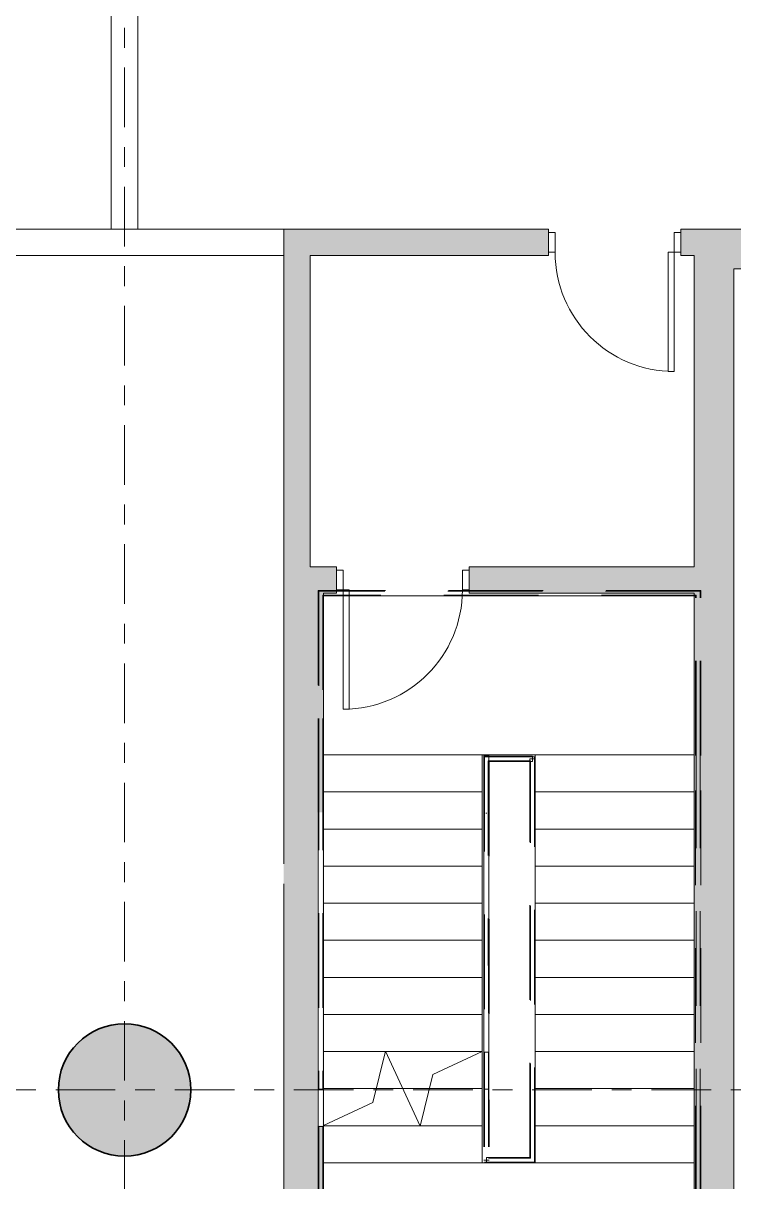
# Model space of a CAD drawing. Header units: millimetres. Extents: x 90964 to 877642, y 656808 to 1438307.
# Drawn here: x 370255 to 375623, y 1198931 to 1207680 of the extents above; entities that cross this region are included whole.
import ezdxf

# ---------------------------------------------------------------- set-up
doc = ezdxf.new("R2010")
doc.units = ezdxf.units.MM
doc.header["$LTSCALE"] = 300
doc.linetypes.add('CENTER', pattern=[3, 1.5, -0.5, 0.5, -0.5])
doc.linetypes.add('Overhead', pattern=[3.96875, 2.38125, -1.5875])
for name, color, linetype, lineweight in [('A-COT VACH', 2, 'Continuous', 35), ('A-DOOR', 31, 'Continuous', 9), ('A-DOOR-FRAM', 31, 'Continuous', 9), ('A-FLOR-HRAL', 11, 'Continuous', 9), ('A-FLOR-HRAL-MBND', 5, 'Overhead', 9), ('A-HATCH', 251, 'Continuous', 5), ('A-NET THAY', 125, 'Continuous', 18), ('A-TRUC', 250, 'CENTER', 5), ('A-WALL', 113, 'Continuous', 9), ('A-WALL-PATT', 111, 'Continuous', 9), ('S-STRS', 31, 'Continuous', 9), ('S-STRS-MBND', 31, 'Overhead', 9)]:
    doc.layers.add(name, color=color, linetype=linetype, lineweight=lineweight)

# ---------------------------------------------------------------- blocks, each defined once
blk = doc.blocks.new('Railing - Railing-1480369-Option 5 Floor Plans')
at = {"layer": 'A-FLOR-HRAL-MBND'}
for p, q in [((-100059.2, -9506.8), (-100176.4, -9867.4)), ((-99270.4, -9763.2), (-100059.2, -9506.8)), ((-100039.9, -9544.6), (-100138.6, -9848.1)), ((-99279.7, -9791.8), (-100039.9, -9544.6)), ((-99545.8, -9705.2), (-99536.5, -9676.7)), ((-97187.7, -10472), (-99545.8, -9705.2)), ((-97149.9, -10452.8), (-99536.5, -9676.7)), ((-100176.4, -9867.4), (-97267.2, -10813.4)), ((-100138.6, -9848.1), (-97286.4, -10775.6)), ((-97286.4, -10775.6), (-97187.7, -10472)), ((-97267.2, -10813.4), (-97149.9, -10452.8))]:
    blk.add_line(p, q, dxfattribs=at)
blk = doc.blocks.new('Railing - Railing-1480370-Option 5 Floor Plans')
at = {"layer": 'A-FLOR-HRAL-MBND'}
for p, q in [((-100956.9, -7899.5), (-101847.8, -10639.1)), ((-100937.7, -7937.3), (-101810, -10619.9)), ((-99682.2, -8314), (-100956.9, -7899.5)), ((-99691.5, -8342.6), (-100937.7, -7937.3)), ((-99425, -8429.2), (-99691.5, -8342.6)), ((-99415.8, -8400.7), (-99682.2, -8314)), ((-99159, -8515.8), (-99149.7, -8487.2)), ((-96762.5, -9295), (-99159, -8515.8)), ((-96753.2, -9266.5), (-99149.7, -8487.2)), ((-96486.9, -9353.1), (-96753.2, -9266.5)), ((-96496.2, -9381.6), (-96762.5, -9295)), ((-95573.6, -9650.1), (-96486.9, -9353.1)), ((-95611.4, -9669.4), (-96496.2, -9381.6)), ((-96483.7, -12351.9), (-95611.4, -9669.4)), ((-96464.5, -12389.7), (-95573.6, -9650.1)), ((-101847.8, -10639.1), (-100839.4, -10967)), ((-101810, -10619.9), (-100830.1, -10938.5)), ((-100839.4, -10967), (-100573.1, -11053.6)), ((-100830.1, -10938.5), (-100563.8, -11025.1)), ((-100573.1, -11053.6), (-97644.1, -12006.1)), ((-100563.8, -11025.1), (-97634.8, -11977.6)), ((-97634.8, -11977.6), (-96483.7, -12351.9)), ((-97644.1, -12006.1), (-96464.5, -12389.7))]:
    blk.add_line(p, q, dxfattribs=at)
blk = doc.blocks.new('Top Rail Type - Top Rail_Internal_-1480371-Option 5 Floor Plans')
at = {"layer": 'A-FLOR-HRAL'}
for p, q in [((-97138.5, -10451.3), (-97600.3, -10301.1)), ((-97612.7, -10339.1), (-97150.8, -10489.3))]:
    blk.add_line(p, q, dxfattribs=at)
at = {"layer": 'A-FLOR-HRAL', "flags": 128}
blk.add_lwpolyline([(-97559.5, -10339.5), (-97557.4, -10336.1), (-97557.1, -10332)], dxfattribs=at)
blk = doc.blocks.new('Top Rail Type - Top Rail_Internal_-V14-Option 5 Floor Plans')
at = {"layer": 'A-FLOR-HRAL', "linetype": 'Overhead'}
for p, q in [((-100068.5, -9519.5), (-100182.7, -9870.6)), ((-100030.5, -9531.8), (-100132.3, -9844.9)), ((-100030.5, -9531.8), (-100068.5, -9519.5)), ((-100055.7, -9544.7), (-100043.3, -9506.6)), ((-99268.9, -9758.5), (-100043.3, -9506.6)), ((-99281.2, -9796.5), (-100055.7, -9544.7)), ((-99547.3, -9710), (-99534.9, -9672)), ((-97194, -10475.3), (-99547.3, -9710)), ((-97143.6, -10449.6), (-99534.9, -9672)), ((-100182.7, -9870.6), (-97283, -10813.5)), ((-100132.3, -9844.9), (-97270.6, -10775.5)), ((-97295.8, -10788.3), (-97194, -10475.3)), ((-97257.8, -10800.7), (-97143.6, -10449.6)), ((-97295.8, -10788.3), (-97257.8, -10800.7)), ((-97270.6, -10775.5), (-97283, -10813.5))]:
    blk.add_line(p, q, dxfattribs=at)
at = {"layer": 'A-FLOR-HRAL'}
for p, q in [((-99268.9, -9758.5), (-99281.2, -9796.5)), ((-97150.8, -10489.3), (-99281.2, -9796.5)), ((-97138.5, -10451.3), (-99268.9, -9758.5)), ((-97150.8, -10489.3), (-97138.5, -10451.3))]:
    blk.add_line(p, q, dxfattribs=at)
blk = doc.blocks.new('Top Rail Type - Top Rail_Internal_-V15-Option 5 Floor Plans')
at = {"layer": 'A-FLOR-HRAL', "linetype": 'Overhead'}
for p, q in [((-100960.1, -7893.2), (-101854.1, -10642.3)), ((-100934.5, -7943.6), (-101803.7, -10616.7)), ((-99680.7, -8309.3), (-100960.1, -7893.2)), ((-99693.1, -8347.3), (-100934.5, -7943.6)), ((-99414.2, -8395.9), (-99680.7, -8309.3)), ((-99426.6, -8434), (-99693.1, -8347.3)), ((-99160.5, -8520.5), (-99148.1, -8482.5)), ((-96485.4, -9348.3), (-99148.1, -8482.5)), ((-96497.8, -9386.4), (-99160.5, -8520.5)), ((-95567.3, -9646.9), (-96485.4, -9348.3)), ((-95617.7, -9672.6), (-96497.8, -9386.4)), ((-96486.9, -12345.6), (-95617.7, -9672.6)), ((-96461.3, -12396), (-95567.3, -9646.9)), ((-101854.1, -10642.3), (-100840.9, -10971.8)), ((-101803.7, -10616.7), (-100828.6, -10933.8)), ((-100828.6, -10933.8), (-97633.3, -11972.8)), ((-100840.9, -10971.8), (-97645.6, -12010.9)), ((-97633.3, -11972.8), (-96486.9, -12345.6)), ((-97645.6, -12010.9), (-96461.3, -12396))]:
    blk.add_line(p, q, dxfattribs=at)
at = {"layer": 'A-FLOR-HRAL'}
for p, q in [((-99414.2, -8395.9), (-99426.6, -8434)), ((-97164.4, -9127.5), (-99414.2, -8395.9)), ((-97176.8, -9165.6), (-99426.6, -8434))]:
    blk.add_line(p, q, dxfattribs=at)
blk = doc.blocks.new('M_Door-Passage-Single-Flush - M_Door-Passage-Single-Flush-718217-Option 5 Floor Plans')
at = {"layer": 'A-DOOR'}
for p, q in [((450, 981.35), (405, 981.35)), ((405, 981.35), (405, 81.35)), ((450, 81.35), (450, 981.35)), ((405, 81.35), (450, 81.35))]:
    blk.add_line(p, q, dxfattribs=at)
blk.add_arc((450, 81.35), 900, 90, 180, dxfattribs=at)
at = {"layer": 'A-DOOR-FRAM'}
for p, q in [((-450, 81.35), (-500, 81.35)), ((-500, 81.35), (-500, -68.65)), ((-450, -68.65), (-450, 81.35)), ((450, 81.35), (450, -68.65)), ((500, 81.35), (450, 81.35)), ((500, -68.65), (500, 81.35)), ((-500, -68.65), (-450, -68.65)), ((450, -68.65), (500, -68.65))]:
    blk.add_line(p, q, dxfattribs=at)
blk = doc.blocks.new('M_Door-Passage-Single-Flush - M_Door-Passage-Single-Flush-756115-Option 5 Floor Plans')
at = {"layer": 'A-DOOR'}
for p, q in [((405, -81.35), (450, -81.35)), ((405, -981.35), (405, -81.35)), ((450, -81.35), (450, -981.35)), ((450, -981.35), (405, -981.35))]:
    blk.add_line(p, q, dxfattribs=at)
blk.add_arc((450, -81.35), 900, 180, 270, dxfattribs=at)
at = {"layer": 'A-DOOR-FRAM'}
for p, q in [((-500, 68.65), (-450, 68.65)), ((-500, -81.35), (-500, 68.65)), ((-450, 68.65), (-450, -81.35)), ((450, 68.65), (500, 68.65)), ((450, -81.35), (450, 68.65)), ((500, 68.65), (500, -81.35)), ((-450, -81.35), (-500, -81.35)), ((500, -81.35), (450, -81.35))]:
    blk.add_line(p, q, dxfattribs=at)
blk = doc.blocks.new('LUOICOT THAPDOI')
at = {"layer": 'A-HATCH'}
h = blk.add_hatch(color=256, dxfattribs=at)
h.dxf.hatch_style = 1
edge = h.paths.add_edge_path()
edge.add_arc((220997.9, 1226625.3), 500, 0, 360)
edge = h.paths.add_edge_path()
edge.add_arc((233598, 1226625.3), 500, 0, 360)
edge = h.paths.add_edge_path()
edge.add_arc((246198, 1226625.3), 500, 0, 360)
edge = h.paths.add_edge_path()
edge.add_arc((246198, 1217625.3), 500, 0, 360)
edge = h.paths.add_edge_path()
edge.add_arc((233598, 1217625.3), 500, 0, 360)
edge = h.paths.add_edge_path()
edge.add_arc((220997.9, 1217625.3), 500, 0, 360)
edge = h.paths.add_edge_path()
edge.add_arc((214298, 1226625.3), 500, 0, 360)
edge = h.paths.add_edge_path()
edge.add_arc((201698, 1226625.3), 500, 0, 360)
edge = h.paths.add_edge_path()
edge.add_arc((194998.1, 1226625.3), 500, 0, 360)
edge = h.paths.add_edge_path()
edge.add_arc((182398, 1226625.3), 500, 0, 360)
edge = h.paths.add_edge_path()
edge.add_arc((169798, 1226625.3), 500, 0, 360)
edge = h.paths.add_edge_path()
edge.add_arc((169798, 1217625.3), 500, 0, 360)
edge = h.paths.add_edge_path()
edge.add_arc((169798, 1208625.3), 500, 0, 360)
edge = h.paths.add_edge_path()
edge.add_arc((169798, 1199625.3), 500, 0, 360)
edge = h.paths.add_edge_path()
edge.add_arc((182398, 1199625.3), 500, 0, 360)
edge = h.paths.add_edge_path()
edge.add_arc((182398, 1208625.3), 500, 0, 360)
edge = h.paths.add_edge_path()
edge.add_arc((182398, 1217625.3), 500, 0, 360)
edge = h.paths.add_edge_path()
edge.add_arc((194998.1, 1217625.3), 500, 0, 360)
edge = h.paths.add_edge_path()
edge.add_arc((194998.1, 1208625.3), 500, 0, 360)
edge = h.paths.add_edge_path()
edge.add_arc((194998.1, 1199625.3), 500, 0, 360)
edge = h.paths.add_edge_path()
edge.add_arc((201698, 1208625.3), 500, 0, 360)
edge = h.paths.add_edge_path()
edge.add_arc((214298, 1208625.3), 500, 0, 360)
edge = h.paths.add_edge_path()
edge.add_arc((220997.9, 1208625.3), 500, 0, 360)
edge = h.paths.add_edge_path()
edge.add_arc((220997.9, 1199625.3), 500, 0, 360)
edge = h.paths.add_edge_path()
edge.add_arc((233598, 1199625.3), 500, 0, 360)
edge = h.paths.add_edge_path()
edge.add_arc((233598, 1208625.3), 500, 0, 360)
edge = h.paths.add_edge_path()
edge.add_arc((246198, 1208625.3), 500, 0, 360)
edge = h.paths.add_edge_path()
edge.add_arc((246198, 1199625.3), 500, 0, 360)
at = {"layer": 'A-COT VACH'}
blk.add_circle((194998.1, 1199625.3), 500, dxfattribs=at)
at = {"layer": 'A-TRUC'}
for p, q in [((194998.1, 1228945.3), (194998.1, 1197405.3)), ((167478, 1199625.3), (248518, 1199625.3))]:
    blk.add_line(p, q, dxfattribs=at)

msp = doc.modelspace()

# ---------------------------------------------------------------- hatches: boundary and pattern name
at = {"layer": 'A-NET THAY'}
h = msp.add_hatch(dxfattribs=at)
h.set_pattern_fill('AR-HBONE', color=250, scale=3, double=1)
h.set_pattern_definition([(45, (420761.15, 1196025.32), (-3e-11, 431.0523), [914.4, -304.8]), (135, (420976.68, 1196240.84), (-3e-11, 431.0523), [914.4, -304.8])])
edge = h.paths.add_edge_path()
edge.add_line((445534.9, 1245943.2), (400857.2, 1246022.2))
edge.add_arc((400852.2, 1243022.2), 3000, 89.90437, 180)
edge.add_line((397852.2, 1243022.2), (397852.2, 1241125.3))
edge.add_line((397852.2, 1241125.3), (436544.8, 1241125.3))
edge.add_line((436544.8, 1241125.3), (445534.9, 1241125.3))
edge.add_line((445534.9, 1241125.3), (445534.9, 1245943.2))
edge = h.paths.add_edge_path()
edge.add_arc((367189.7, 1243160), 3000, 0, 89.96372)
edge.add_line((367191.6, 1246160), (343379.3, 1246200.3))
edge.add_arc((343374.3, 1238200.3), 8000, 89.96372, 180.91499)
edge.add_line((335375.3, 1238072.5), (335974, 1197977.4))
edge.add_arc((338973.6, 1198025.3), 3000, 180.91499, 270)
edge.add_line((338973.6, 1195025.3), (338402.6, 1236125.8))
edge.add_line((338402.6, 1236125.8), (338333.2, 1241125.3))
edge.add_line((338333.2, 1241125.3), (370189.7, 1241125.3))
edge.add_line((370189.7, 1241125.3), (370189.7, 1243160))
edge = h.paths.add_edge_path()
edge.add_line((339082.3, 1187203.7), (339057, 1189025.3))
edge.add_line((339057, 1189025.3), (337063.7, 1189025.3))
edge.add_arc((337063.7, 1186025.3), 3000, 90, 180.9386)
edge.add_line((334064.1, 1185976.2), (334435.1, 1161466.3))
edge.add_line((334435.1, 1161466.3), (339439.8, 1161466.3))
edge.add_line((339439.8, 1161466.3), (339082.3, 1187203.7))
h = msp.add_hatch(dxfattribs=at)
h.set_pattern_fill('_USER', color=250, scale=400, double=1, pattern_type=0)
h.set_pattern_definition([(4e-12, (420761.15, 1196025.3), (-3e-11, 400), []), (90, (420761.15, 1196025.3), (-400, -3e-11), [])])
h.paths.add_polyline_path([(436293.5, 1239625.3), (397852.2, 1239625.3), (397852.2, 1241125.3), (391642.2, 1241125.3), (391642.2, 1239625.3), (376436.6, 1239625.3), (376436.6, 1241125.3), (370189.7, 1241125.3), (370189.7, 1239625.3), (340561.5, 1239625.3), (340561.5, 1196025.3, -0.414214), (339561.5, 1195025.3), (338973.6, 1195025.3), (339057, 1189025.3), (397720.9, 1189025.3), (397720.9, 1195025.3), (381057.9, 1195025.3), (346665.9, 1195025.3, -0.414214), (344665.9, 1197025.3), (344665.9, 1230625.3, -0.414214), (347665.9, 1233625.3), (368370.4, 1233625.3, -0.414214), (371370.4, 1230625.3), (371370.4, 1229924), (376399.6, 1229924), (378336.2, 1229924), (389705.6, 1229924), (391642.2, 1229924), (396671.5, 1229924), (396671.5, 1230625.3, -0.414214), (399671.5, 1233625.3), (403122.2, 1233625.3), (426978.9, 1233625.3, -0.425472), (429976.7, 1230510.5), (429785, 1225505.3), (435804.7, 1225299.9)])
at = {"layer": 'A-WALL-PATT'}
h = msp.add_hatch(color=256, dxfattribs=at)
h.paths.add_polyline_path([(375622.9, 1205925.3), (375622.9, 1206125.3), (375222.9, 1206125.3), (375222.9, 1205925.3), (375322.9, 1205925.3)], flags=0)
h.paths.add_polyline_path([(374222.9, 1206125.3), (372222.9, 1206125.3), (372222.9, 1205925.3), (374222.9, 1205925.3), (374222.9, 1206100.3)], flags=0)
for points in [[(377857.9, 1206125.3), (375622.9, 1206125.3), (375622.9, 1205825.3), (377857.9, 1205825.3)], [(372422.9, 1205925.3), (372222.9, 1205925.3), (372222.9, 1203575.3), (372422.9, 1203575.3)], [(375622.9, 1205825.3), (375622.9, 1205925.3), (375322.9, 1205925.3), (375322.9, 1203575.3), (375622.9, 1203575.3), (375622.9, 1205696.6)], [(375622.9, 1197775.3), (375622.9, 1203375.3), (375322.9, 1203375.3), (375322.9, 1197775.3)]]:
    msp.add_hatch(color=256, dxfattribs=at).paths.add_polyline_path(points, flags=0)
h = msp.add_hatch(color=256, dxfattribs=at)
h.paths.add_polyline_path([(372522.9, 1197775.3), (372522.9, 1203575.3), (372222.9, 1203575.3), (372222.9, 1197775.3), (372512.5, 1197775.3)], flags=0)
h.paths.add_polyline_path([(372517.5, 1200913), (372517.5, 1199355.6), (372477.5, 1199355.6), (372477.5, 1201720.6), (372517.5, 1201720.6), (372517.5, 1201511)], flags=0)
h = msp.add_hatch(color=256, dxfattribs=at)
h.paths.add_polyline_path([(375622.9, 1203575.3), (373622.9, 1203575.3), (373622.9, 1203375.3), (375622.9, 1203375.3)], flags=0)
h.paths.add_polyline_path([(372622.9, 1203400.3), (372622.9, 1203575.3), (372522.9, 1203575.3), (372522.9, 1203375.3), (372622.9, 1203375.3)], flags=0)
at = {"layer": 'S-STRS-MBND', "true_color": 0x3ba41e}
h = msp.add_hatch(dxfattribs=at)
h.set_pattern_fill('CROSS', color=74, scale=30, double=1)
h.set_pattern_definition([(4e-12, (420761.15, 1196025.32), (190.5, 190.5), [95.25, -285.75]), (90, (420808.78, 1195977.7), (-190.5, 190.5), [95.25, -285.75])])
h.paths.add_polyline_path([(436300.3, 1239825.3), (398052.2, 1239825.3), (398052.2, 1240925.3), (436337.9, 1240925.3), (434528.2, 1187886.4), (379327.1, 1187607.2), (339279.5, 1187404.7), (339259.8, 1188825.3), (426730.9, 1188825.3), (426730.9, 1229924), (426930.9, 1229924), (426930.9, 1230124), (423726.2, 1230124), (423726.2, 1233425.3), (426978.9, 1233425.3, -0.425472), (429776.8, 1230518.1), (428681.7, 1201929.8), (435007.4, 1201929.8)])
h.paths.add_polyline_path([(391442.2, 1240925.3), (376636.6, 1240925.3), (376636.6, 1239825.3), (391442.2, 1239825.3)])
h.paths.add_polyline_path([(369989.7, 1240925.3), (338536, 1240925.3), (338602.6, 1236128.6), (339170.8, 1195225.3), (339561.5, 1195225.3, 0.414214), (340361.5, 1196025.3), (340361.5, 1239825.3), (369989.7, 1239825.3)])
h.paths.add_polyline_path([(402922.2, 1233425.3), (399671.5, 1233425.3, 0.414214), (396871.5, 1230625.3), (396871.5, 1230124), (402922.2, 1230124)], flags=17)
h.paths.add_polyline_path([(368370.4, 1233375.3), (347665.9, 1233375.3, 0.414214), (344915.9, 1230625.3), (344915.9, 1230174), (371120.4, 1230174), (371120.4, 1230625.3, 0.414214)], flags=17)
h.paths.add_polyline_path([(377957.9, 1197575.3), (350442.8, 1197575.3), (350442.8, 1195125.3), (377957.9, 1195125.3)], flags=17)
h.paths.add_polyline_path([(397620.9, 1197575.3), (381157.9, 1197575.3), (381157.9, 1195125.3), (397620.9, 1195125.3)], flags=17)

# ---------------------------------------------------------------- linework, layer by layer
at = {"layer": 'A-WALL', "lineweight": 18}
for p, q in [((370921, 1212125.3), (370921, 1206125.3)), ((371121, 1212125.3), (371121, 1206125.3)), ((371121, 1206125.3), (369649.3, 1206125.3)), ((372222.9, 1206125.3), (371121, 1206125.3)), ((374222.9, 1206125.3), (372222.9, 1206125.3)), ((372222.9, 1206125.3), (372222.9, 1201333)), ((374222.9, 1206100.3), (374222.9, 1206125.3)), ((375222.9, 1206125.3), (375222.9, 1206100.3)), ((378057.9, 1206125.3), (375222.9, 1206125.3)), ((370921, 1205925.3), (369649.3, 1205925.3)), ((372222.9, 1205925.3), (370921, 1205925.3)), ((372422.9, 1205925.3), (374222.9, 1205925.3)), ((372422.9, 1203575.3), (372422.9, 1205925.3)), ((374222.9, 1205925.3), (374222.9, 1205950.3)), ((375222.9, 1205950.3), (375222.9, 1205925.3)), ((375222.9, 1205925.3), (375322.9, 1205925.3)), ((375322.9, 1205925.3), (375322.9, 1203575.3)), ((375622.9, 1203575.3), (375622.9, 1205825.3)), ((375622.9, 1205825.3), (377857.9, 1205825.3)), ((372622.9, 1203575.3), (372422.9, 1203575.3)), ((372622.9, 1203550.3), (372622.9, 1203575.3)), ((375322.9, 1203575.3), (373622.9, 1203575.3)), ((373622.9, 1203575.3), (373622.9, 1203550.3)), ((375622.9, 1197875.3), (375622.9, 1203575.3)), ((372522.9, 1197775.3), (372522.9, 1203375.3)), ((372522.9, 1203375.3), (372622.9, 1203375.3)), ((372622.9, 1203375.3), (372622.9, 1203400.3)), ((373622.9, 1203400.3), (373622.9, 1203375.3)), ((373622.9, 1203375.3), (375322.9, 1203375.3)), ((375322.9, 1203375.3), (375322.9, 1197775.3)), ((372222.9, 1201182), (372222.9, 1197575.3))]:
    msp.add_line(p, q, dxfattribs=at)
at = {"layer": 'S-STRS'}
for p, q in [((373722.9, 1202155.3), (372522.9, 1202155.3)), ((373722.9, 1202155.3), (373722.9, 1201875.3)), ((373722.9, 1201875.3), (372522.9, 1201875.3)), ((373722.9, 1201875.3), (373722.9, 1201595.3)), ((373722.9, 1201595.3), (372522.9, 1201595.3)), ((373722.9, 1201595.3), (373722.9, 1201315.3)), ((373722.9, 1201315.3), (372522.9, 1201315.3)), ((373722.9, 1201315.3), (373722.9, 1201035.3)), ((373722.9, 1201035.3), (372522.9, 1201035.3)), ((373722.9, 1201035.3), (373722.9, 1200755.3)), ((373722.9, 1200755.3), (372522.9, 1200755.3)), ((373722.9, 1200755.3), (373722.9, 1200475.3)), ((373722.9, 1200475.3), (372522.9, 1200475.3)), ((373722.9, 1200475.3), (373722.9, 1200195.3)), ((373722.9, 1200195.3), (372522.9, 1200195.3)), ((373722.9, 1200195.3), (373722.9, 1199915.3)), ((372990.1, 1199915.3), (372522.9, 1199915.3)), ((373722.9, 1199915.3), (372992.4, 1199915.3)), ((373722.9, 1199915.3), (373722.9, 1199915.1)), ((372922, 1199635.3), (372522.9, 1199635.3)), ((373323.8, 1199635.3), (373122.9, 1199635.3)), ((373255.8, 1199355.3), (373253.5, 1199355.3))]:
    msp.add_line(p, q, dxfattribs=at)
at = {"layer": 'S-STRS', "linetype": 'Overhead'}
for p, q in [((373722.9, 1202155.3), (372522.9, 1202155.3)), ((373722.9, 1201875.3), (372522.9, 1201875.3)), ((373722.9, 1201595.3), (372522.9, 1201595.3)), ((373722.9, 1201315.3), (372522.9, 1201315.3)), ((373722.9, 1201035.3), (372522.9, 1201035.3)), ((373722.9, 1200755.3), (372522.9, 1200755.3)), ((373722.9, 1200475.3), (372522.9, 1200475.3)), ((373722.9, 1200195.3), (372522.9, 1200195.3)), ((372990.1, 1199915.3), (372522.9, 1199915.3)), ((373722.9, 1199915.3), (372992.4, 1199915.3)), ((372922, 1199635.3), (372522.9, 1199635.3)), ((373323.8, 1199635.3), (373122.9, 1199635.3)), ((373255.8, 1199355.3), (373253.5, 1199355.3))]:
    msp.add_line(p, q, dxfattribs=at)
at = {"layer": 'S-STRS-MBND', "linetype": 'Continuous'}
for p, q in [((372522.9, 1203355.3), (372522.9, 1202155.3)), ((375322.9, 1203355.3), (372522.9, 1203355.3)), ((375322.9, 1202155.3), (375322.9, 1203355.3)), ((373722.9, 1202155.3), (372522.9, 1202155.3)), ((372522.9, 1202155.3), (372522.9, 1199635.3)), ((373722.9, 1202155.3), (372522.9, 1202155.3)), ((373722.9, 1202155.3), (374122.9, 1202155.3)), ((373722.9, 1202155.3), (373722.9, 1199635.3)), ((374122.9, 1202155.3), (375322.9, 1202155.3)), ((374122.9, 1199075.3), (374122.9, 1202155.3)), ((374122.9, 1202155.3), (375322.9, 1202155.3)), ((375322.9, 1199075.3), (375322.9, 1202155.3)), ((373722.9, 1201875.3), (372522.9, 1201875.3)), ((373722.9, 1201875.3), (372522.9, 1201875.3)), ((374122.9, 1201875.3), (375322.9, 1201875.3)), ((374122.9, 1201875.3), (375322.9, 1201875.3)), ((373722.9, 1201595.3), (372522.9, 1201595.3)), ((373722.9, 1201595.3), (372522.9, 1201595.3)), ((374122.9, 1201595.3), (375322.9, 1201595.3)), ((374122.9, 1201595.3), (375322.9, 1201595.3)), ((373722.9, 1201315.3), (372522.9, 1201315.3)), ((373722.9, 1201315.3), (372522.9, 1201315.3)), ((374122.9, 1201315.3), (375322.9, 1201315.3)), ((374122.9, 1201315.3), (375322.9, 1201315.3)), ((373722.9, 1201035.3), (372522.9, 1201035.3)), ((373722.9, 1201035.3), (372522.9, 1201035.3)), ((374122.9, 1201035.3), (375322.9, 1201035.3)), ((374122.9, 1201035.3), (375322.9, 1201035.3)), ((373722.9, 1200755.3), (372522.9, 1200755.3)), ((373722.9, 1200755.3), (372522.9, 1200755.3)), ((374122.9, 1200755.3), (375322.9, 1200755.3)), ((374122.9, 1200755.3), (375322.9, 1200755.3)), ((373722.9, 1200475.3), (372522.9, 1200475.3)), ((373722.9, 1200475.3), (372522.9, 1200475.3)), ((374122.9, 1200475.3), (375322.9, 1200475.3)), ((374122.9, 1200475.3), (375322.9, 1200475.3)), ((373722.9, 1200195.3), (372522.9, 1200195.3)), ((373722.9, 1200195.3), (372522.9, 1200195.3)), ((374122.9, 1200195.3), (375322.9, 1200195.3)), ((374122.9, 1200195.3), (375322.9, 1200195.3)), ((373722.9, 1199915.3), (372522.9, 1199915.3)), ((373722.9, 1199915.3), (372522.9, 1199915.3)), ((372896.4, 1199529.7), (372990.9, 1199918.6)), ((372992.4, 1199915.3), (372990.1, 1199915.3)), ((372992.4, 1199915.3), (372990.1, 1199915.3)), ((372990.9, 1199918.6), (373255, 1199352.1)), ((373349.5, 1199741), (373722.9, 1199915.1)), ((373722.9, 1199915.1), (373722.9, 1199075.3)), ((374122.9, 1199915.3), (375322.9, 1199915.3)), ((374122.9, 1199915.3), (375322.9, 1199915.3)), ((373255, 1199352.1), (373349.5, 1199741)), ((373722.9, 1199635.3), (372522.9, 1199635.3)), ((373122.9, 1199635.3), (372922, 1199635.3)), ((373122.9, 1199635.3), (372922, 1199635.3)), ((373722.9, 1199635.3), (373323.8, 1199635.3)), ((373722.9, 1199635.3), (373323.8, 1199635.3)), ((374122.9, 1199635.3), (375322.9, 1199635.3)), ((374122.9, 1199635.3), (375322.9, 1199635.3)), ((372522.9, 1199355.6), (372896.4, 1199529.7)), ((372522.9, 1199355.6), (372522.9, 1199075.3)), ((373253.5, 1199355.3), (372522.9, 1199355.3)), ((373253.5, 1199355.3), (372522.9, 1199355.3)), ((373722.9, 1199355.3), (373255.8, 1199355.3)), ((373722.9, 1199355.3), (373255.8, 1199355.3)), ((374122.9, 1199355.3), (375322.9, 1199355.3)), ((374122.9, 1199355.3), (375322.9, 1199355.3)), ((372522.9, 1199075.3), (372522.9, 1197775.3)), ((373722.9, 1199075.3), (372522.9, 1199075.3)), ((373722.9, 1199075.3), (372522.9, 1199075.3)), ((374122.9, 1199075.3), (373722.9, 1199075.3)), ((374122.9, 1199075.3), (375322.9, 1199075.3)), ((374122.9, 1199075.3), (375322.9, 1199075.3)), ((375322.9, 1197775.3), (375322.9, 1199075.3))]:
    msp.add_line(p, q, dxfattribs=at)

# ---------------------------------------------------------------- block references
at = {"layer": 'A-COT VACH'}
msp.add_blockref('LUOICOT THAPDOI', (176022.9, 0), dxfattribs=at)
at = {"layer": 'A-DOOR'}
msp.add_blockref('M_Door-Passage-Single-Flush - M_Door-Passage-Single-Flush-756115-Option 5 Floor Plans', (374722.9, 1206031.7), dxfattribs=at)
at = {"layer": 'A-DOOR', "rotation": 180.0000000000013}
msp.add_blockref('M_Door-Passage-Single-Flush - M_Door-Passage-Single-Flush-718217-Option 5 Floor Plans', (373122.9, 1203481.7), dxfattribs=at)
at = {"layer": 'A-FLOR-HRAL', "rotation": 108.0136761594174}
for name in ['Top Rail Type - Top Rail_Internal_-V15-Option 5 Floor Plans', 'Railing - Railing-1480370-Option 5 Floor Plans', 'Top Rail Type - Top Rail_Internal_-V14-Option 5 Floor Plans', 'Railing - Railing-1480369-Option 5 Floor Plans', 'Top Rail Type - Top Rail_Internal_-1480371-Option 5 Floor Plans']:
    msp.add_blockref(name, (333755.3, 1291295), dxfattribs=at)

doc.saveas('drawing.dxf')
